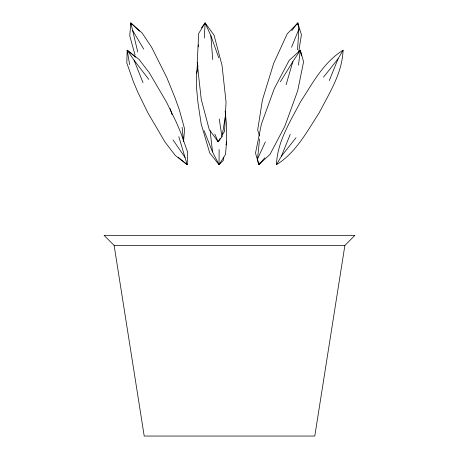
<?xml version="1.0" encoding="UTF-8"?>
<svg xmlns="http://www.w3.org/2000/svg" width="459" height="459" viewBox="0 0 459 459"><rect width="100%" height="100%" fill="white"/><g stroke="black" fill="none" stroke-linecap="round" stroke-linejoin="round"><path stroke-width="0.69" d="M197.594 62.487L196.681 73.429L196.607 88.621L197.927 102.483L201.185 123.993L209.757 153.048L219.046 164.683L223.372 160.357L223.849 157.557M219.127 149.496L219.046 164.683L225.507 154.459L226.597 141.464L226.671 126.277L225.139 111.021M135.64 57.226L127.177 50.209L126.799 62.929L133.437 81.834L138.033 92.649L147.815 112.713L164.988 142.02L175.349 155.544L187.186 164.683L187.559 151.969L180.921 133.058L176.331 122.243L166.548 102.179L149.37 72.878L139.008 59.354L127.177 50.209L129.645 64.616M204.318 38.034L205.127 22.95L214.037 35.142L222.03 65.367L226.052 102.087L224.571 131.274L222.787 134.189M297.702 24.373L297.782 22.95L287.191 33.88L273.679 63.331L262.41 100.045L257.683 130.012L259.496 135.893M297.558 49.75L298.884 29.135L297.782 22.95L291.689 30.719M182.114 127.327L183.531 141.774L184.61 128.933L179.303 109.69L175.206 98.301L166.904 77.766L151.596 47.22L141.969 32.801L130.826 22.95L129.754 35.796L135.055 55.04M264.872 157.776L258.784 164.683L255.508 153.105L261.412 124.079L274.241 88.702L289.101 60.485L300.312 50.209L303.588 61.793L297.684 90.813L284.85 126.191L269.99 154.408L258.784 164.683L257.528 159.003L259.57 139.031M276.467 164.683C277.299 141.676 290.18 121.836 300.404 101.996C312.596 83.303 323.48 62.304 343.074 50.209C342.236 73.216 329.361 93.057 319.137 112.897C306.939 131.59 296.055 152.589 276.467 164.683L281.442 156.135L296.015 137.752M298.47 65.161L300.312 50.209L298.436 52.332M298.666 52.137L301.408 34.712L297.782 22.95M344.887 245.41L314.788 436.05L144.212 436.05L114.113 245.41L104.078 235.375L354.922 235.375L344.887 245.41L114.113 245.41M198.156 46.852L198.512 44.752M218.731 57.759L210.87 35.722L205.127 22.95L198.707 33.455L197.227 62.636L198.81 77.577L201.249 99.356L209.241 129.587L218.145 141.774L221.944 136.799L225.237 117.171M196.681 73.429L197.995 65.729M226 144.964L226.597 141.464M286.123 84.68L292.853 61.621L300.312 50.209L301.563 55.889M291.545 47.283L298.884 29.135M281.442 156.135L290.226 134.384M329.315 80.509L338.099 58.758L343.074 50.209M257.528 159.003L265.359 141.923M217.572 140.5L218.145 141.774L220.286 138.274M280.334 81.794L292.853 61.621M258.784 164.683L259.903 162.974M201.329 27.924L205.127 22.95L205.678 24.218M323.526 77.141L338.099 58.758M178.19 157.23L187.186 164.683L178.798 136.65M131.027 25.015L130.826 22.95L139.473 31.195M127.177 50.209L134.074 60.192L148.791 79.413M186.371 163.513L187.186 164.683M173.009 139.903L185.12 157.575M130.826 22.95L132.64 30.46L143.742 49.142M204.094 130.666L212.511 151.918L219.046 164.683L218.518 163.473M214.846 134.166L218.145 141.774M134.074 60.192L143.001 82.666M170.094 108.553L172.045 114.635M132.64 30.46L137.734 51.982M219.23 118.961L221.944 136.799M210.119 130.603L212.511 151.918M210.87 35.722L212.718 59.55"/></g></svg>
